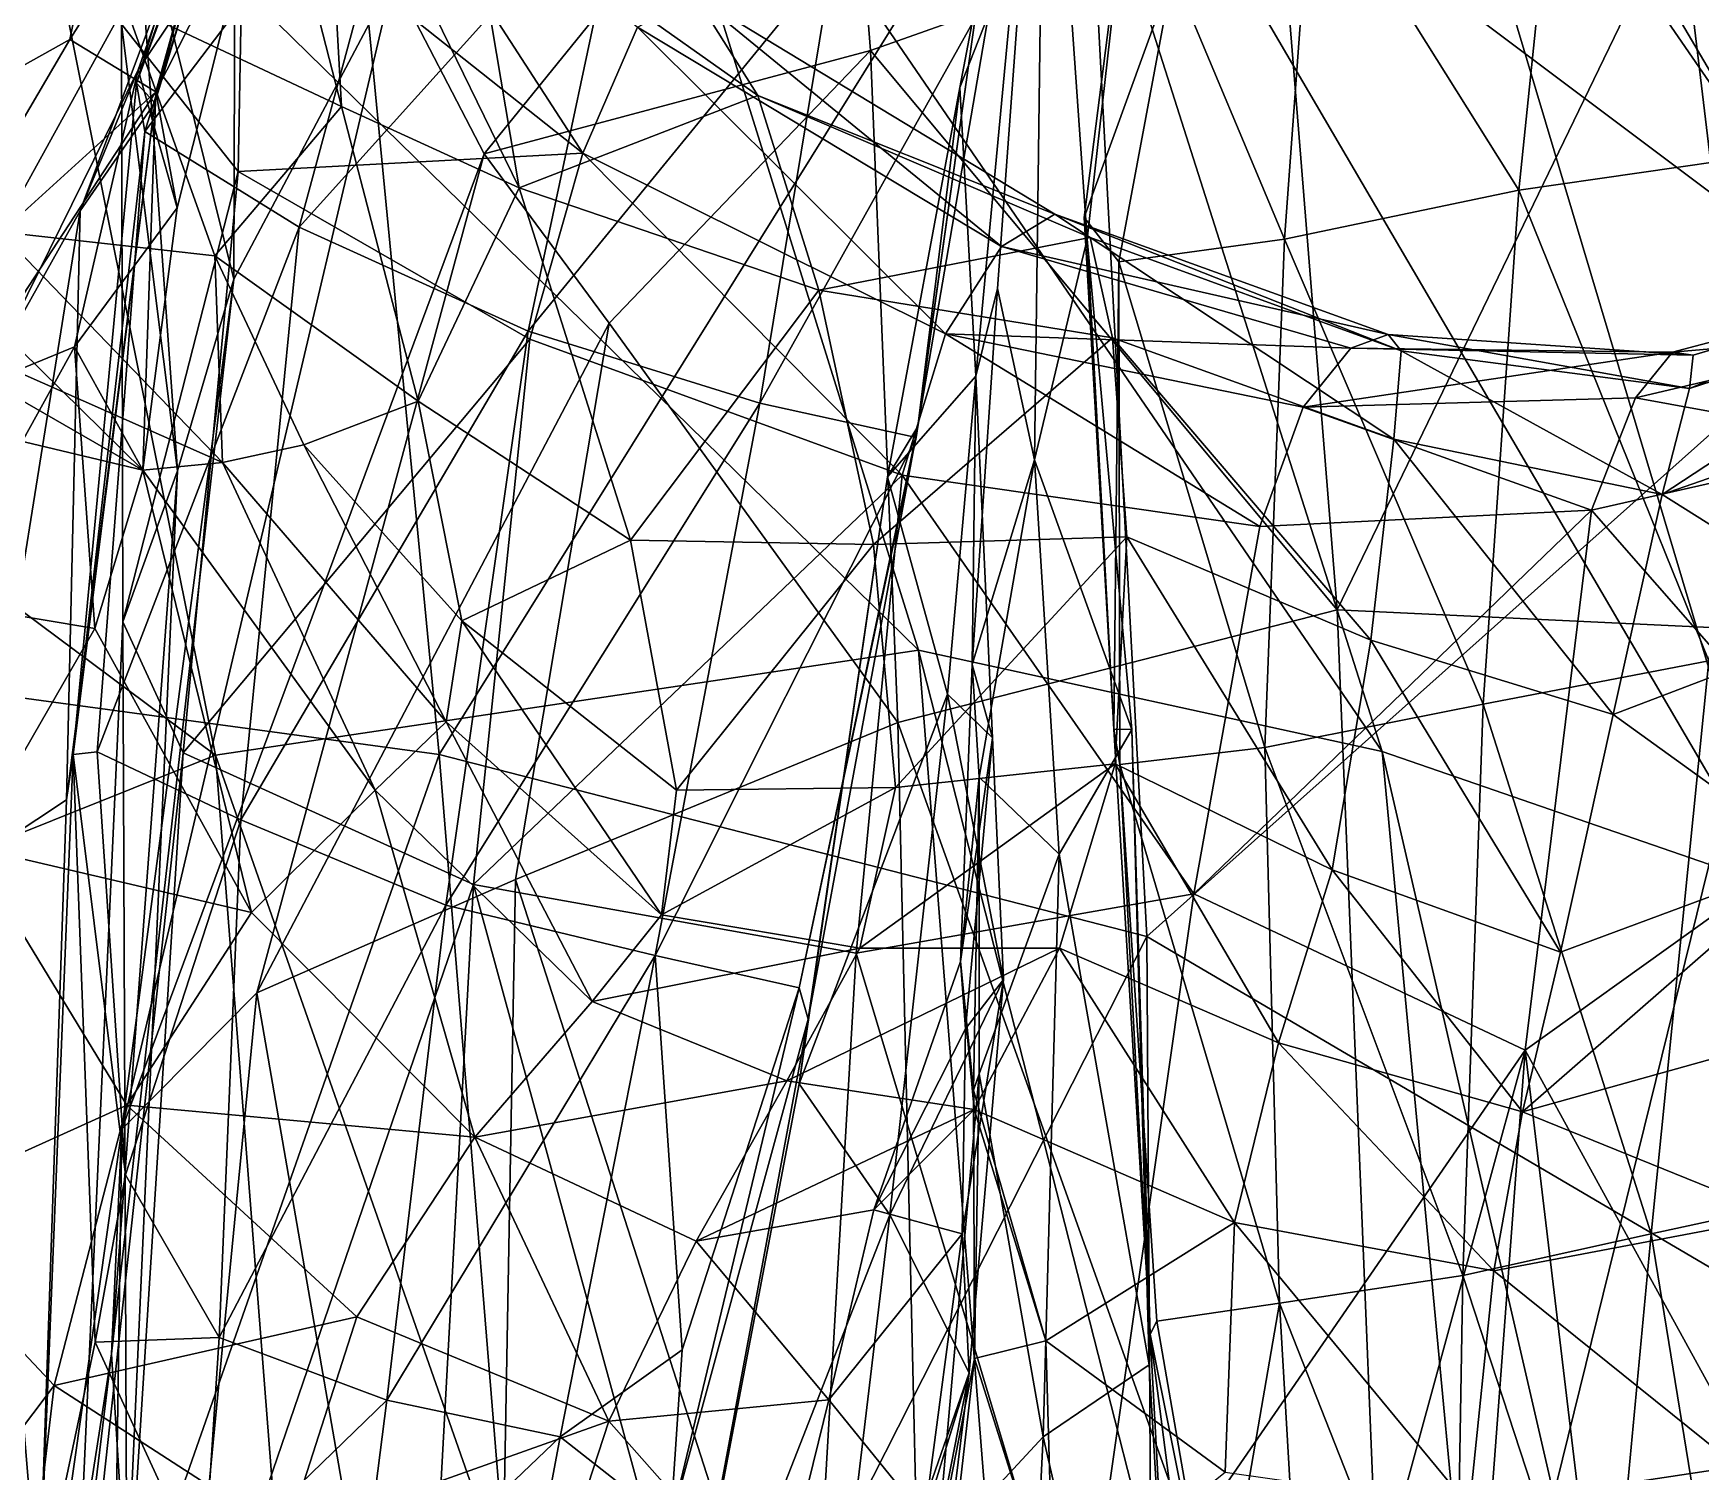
# Model space of a CAD drawing. Extents: x -76 to 76, y -20 to 79.
# Drawn here: x 2.906 to 4.61, y 9.809 to 11.279 of the extents above; entities that cross this region are included whole.
import ezdxf

# ---------------------------------------------------------------- set-up
doc = ezdxf.new("R2010")
doc.units = 0

msp = doc.modelspace()

# ---------------------------------------------------------------- linework, layer by layer
for points in [[(4.696, 11.8915, 15.8033), (5.4039, 10.9604, 14.8328), (4.4946, 12.5074, 14.8461)], [(5.4039, 10.9604, 14.8328), (5.2051, 11.5149, 13.8989), (4.4946, 12.5074, 14.8461)], [(3.1834, 11.9671, 17.6502), (2.4352, 12.2056, 17.9434), (2.5946, 10.6405, 18.3667)], [(3.3208, 10.542, 18.0162), (3.1834, 11.9671, 17.6502), (2.5946, 10.6405, 18.3667)], [(3.1834, 11.9671, 17.6502), (3.3208, 10.542, 18.0162), (3.9784, 11.5983, 17.2399)], [(4.7707, 11.004, 16.619), (4.696, 11.8915, 15.8033), (3.9784, 11.5983, 17.2399)], [(2.8904, 11.5496, 11.5597), (3.4732, 11.732, 11.905), (3.8108, 10.6488, 11.2159)], [(3.9039, 11.7425, 12.3241), (4.2849, 10.5451, 11.6275), (3.4732, 11.732, 11.905)], [(4.2849, 10.5451, 11.6275), (3.8108, 10.6488, 11.2159), (3.4732, 11.732, 11.905)], [(4.2849, 10.5451, 11.6275), (3.9039, 11.7425, 12.3241), (4.6854, 10.4067, 12.0177)], [(3.9039, 11.7425, 12.3241), (4.3019, 11.6909, 12.7872), (4.6854, 10.4067, 12.0177)], [(3.1625, 11.7263, 0.3694), (3.0114, 11.2284, 0.3808), (3.1812, 11.708, 0.4789)], [(3.1625, 11.7263, 0.3694), (3.1669, 11.6503, 0.2881), (3.0114, 11.2284, 0.3808)], [(2.8486, 11.2204, 1.1363), (2.8463, 11.3516, 0.9523), (3.0293, 11.6963, 0.7592)], [(2.9431, 11.273, 1.1642), (2.8486, 11.2204, 1.1363), (3.0293, 11.6963, 0.7592)], [(2.9431, 11.273, 1.1642), (3.0293, 11.6963, 0.7592), (3.1272, 11.5659, 0.8241)], [(3.0114, 11.2284, 0.3808), (3.0302, 11.2082, 0.4782), (3.1812, 11.708, 0.4789)], [(3.1111, 11.5192, 0.6286), (3.1812, 11.708, 0.4789), (3.0302, 11.2082, 0.4782)], [(3.8694, 10.9289, 0.6769), (3.8529, 11.2242, 0.4669), (3.9401, 11.6826, 0.3837)], [(3.8529, 11.2242, 0.4669), (3.8822, 11.2983, 0.3512), (3.9401, 11.6826, 0.3837)], [(3.8915, 11.0184, 0.6735), (3.8694, 10.9289, 0.6769), (3.9401, 11.6826, 0.3837)], [(3.9295, 10.8434, 0.6771), (3.8915, 11.0184, 0.6735), (3.9401, 11.6826, 0.3837)], [(3.9831, 11.0689, 0.4684), (3.9295, 10.8434, 0.6771), (3.9401, 11.6826, 0.3837)], [(3.9831, 11.0689, 0.4684), (3.9401, 11.6826, 0.3837), (4.0275, 11.4624, 0.3163)], [(5.1833, 10.4102, 12.2619), (4.6854, 10.4067, 12.0177), (4.3019, 11.6909, 12.7872)], [(4.7867, 11.6867, 13.2646), (5.1833, 10.4102, 12.2619), (4.3019, 11.6909, 12.7872)], [(3.1669, 11.6503, 0.2881), (3.0197, 11.1792, 0.3165), (3.0114, 11.2284, 0.3808)], [(3.1669, 11.6503, 0.2881), (3.3059, 11.5558, 0.2233), (3.0197, 11.1792, 0.3165)], [(3.3668, 11.1561, 7.4169), (3.7342, 11.6094, 7.5591), (3.2738, 11.3359, 7.0558)], [(3.7342, 11.6094, 7.5591), (3.3668, 11.1561, 7.4169), (3.7618, 11.2619, 7.77)], [(3.7342, 11.6094, 7.5591), (3.7618, 11.2619, 7.77), (4.1807, 11.4106, 7.8589)], [(3.3208, 10.542, 18.0162), (4.0443, 10.3559, 17.5687), (3.9784, 11.5983, 17.2399)], [(4.7707, 11.004, 16.619), (3.9784, 11.5983, 17.2399), (4.0443, 10.3559, 17.5687)], [(3.1127, 11.5901, 6.4003), (3.0103, 11.4341, 5.8306), (3.1107, 11.0279, 6.416)], [(3.1127, 11.5901, 6.4003), (3.1107, 11.0279, 6.416), (3.2738, 11.3359, 7.0558)], [(3.0312, 11.2195, 1.2796), (2.9431, 11.273, 1.1642), (3.1272, 11.5659, 0.8241)], [(3.0312, 11.2195, 1.2796), (3.1272, 11.5659, 0.8241), (3.1334, 11.4214, 0.874)], [(3.4677, 11.157, 4.4116), (3.1207, 11.4323, 4.7577), (3.2057, 11.5617, 4.4122)], [(3.5236, 11.2859, 4.1779), (3.4677, 11.157, 4.4116), (3.2057, 11.5617, 4.4122)], [(2.8904, 11.5496, 11.5597), (3.092, 10.5414, 10.9072), (2.2878, 11.1406, 11.331)], [(3.092, 10.5414, 10.9072), (2.8904, 11.5496, 11.5597), (3.8108, 10.6488, 11.2159)], [(3.2208, 11.2047, 3.2773), (3.135, 11.5392, 3.4036), (2.9999, 11.3085, 3.0543)], [(3.3059, 11.5558, 0.2233), (3.1775, 11.0812, 0.2564), (3.0197, 11.1792, 0.3165)], [(3.135, 11.5392, 3.4036), (3.2208, 11.2047, 3.2773), (3.203, 11.5307, 3.5955)], [(3.3059, 11.5558, 0.2233), (3.5135, 11.4543, 0.1955), (3.1775, 11.0812, 0.2564)], [(3.203, 11.5307, 3.5955), (3.4025, 11.1216, 3.4788), (3.3515, 11.4247, 3.7602)], [(3.2208, 11.2047, 3.2773), (3.4025, 11.1216, 3.4788), (3.203, 11.5307, 3.5955)], [(4.7203, 11.5292, 0.2772), (4.6705, 11.1546, 0.2794), (4.4643, 11.5055, 0.243)], [(3.1111, 11.5192, 0.6286), (2.9538, 11.0979, 0.6376), (3.0131, 11.2421, 0.9247)], [(2.9538, 11.0979, 0.6376), (3.1111, 11.5192, 0.6286), (3.0302, 11.2082, 0.4782)], [(3.1111, 11.5192, 0.6286), (3.0131, 11.2421, 0.9247), (3.1334, 11.4214, 0.874)], [(4.2132, 11.4561, 0.2461), (4.4643, 11.5055, 0.243), (4.4243, 11.1192, 0.2385)], [(4.6705, 11.1546, 0.2794), (4.4243, 11.1192, 0.2385), (4.4643, 11.5055, 0.243)], [(3.5135, 11.4543, 0.1955), (3.4116, 10.975, 0.2268), (3.1775, 11.0812, 0.2564)], [(3.5135, 11.4543, 0.1955), (3.7234, 11.357, 0.2248), (3.4116, 10.975, 0.2268)], [(3.9801, 11.091, 0.3549), (3.9831, 11.0689, 0.4684), (4.0275, 11.4624, 0.3163)], [(3.9801, 11.091, 0.3549), (4.0275, 11.4624, 0.3163), (4.0707, 11.3412, 0.2803)], [(4.2132, 11.4561, 0.2461), (4.1848, 11.069, 0.2505), (4.0707, 11.3412, 0.2803)], [(4.1848, 11.069, 0.2505), (4.2132, 11.4561, 0.2461), (4.4243, 11.1192, 0.2385)], [(3.0103, 11.4341, 5.8306), (2.996, 11.2888, 5.2874), (3.0534, 10.8319, 5.8106)], [(3.1153, 11.1382, 4.8286), (2.996, 11.2888, 5.2874), (3.1207, 11.4323, 4.7577)], [(3.0103, 11.4341, 5.8306), (3.0534, 10.8319, 5.8106), (3.1107, 11.0279, 6.416)], [(3.0529, 11.1011, 1.4078), (3.1334, 11.4214, 0.874), (3.0131, 11.2421, 0.9247)], [(3.0529, 11.1011, 1.4078), (3.0312, 11.2195, 1.2796), (3.1334, 11.4214, 0.874)], [(3.1153, 11.1382, 4.8286), (3.1207, 11.4323, 4.7577), (3.4677, 11.157, 4.4116)], [(3.6465, 11.2157, 3.6315), (3.3515, 11.4247, 3.7602), (3.4025, 11.1216, 3.4788)], [(3.6465, 11.2157, 3.6315), (3.5828, 11.3173, 3.891), (3.3515, 11.4247, 3.7602)], [(4.2388, 10.6898, 8.1016), (4.1807, 11.4106, 7.8589), (3.7618, 11.2619, 7.77)], [(4.5888, 11.4135, 7.7073), (4.1807, 11.4106, 7.8589), (4.2388, 10.6898, 8.1016)], [(4.6781, 10.6691, 7.9257), (4.5888, 11.4135, 7.7073), (4.2388, 10.6898, 8.1016)], [(4.5888, 11.4135, 7.7073), (4.6781, 10.6691, 7.9257), (4.8757, 11.1791, 7.5251)], [(4.5888, 11.4135, 7.7073), (4.8757, 11.1791, 7.5251), (4.9734, 11.3896, 7.2877)], [(3.7234, 11.357, 0.2248), (3.6487, 10.9011, 0.2543), (3.4116, 10.975, 0.2268)], [(3.7234, 11.357, 0.2248), (3.8686, 11.2948, 0.2853), (3.6487, 10.9011, 0.2543)], [(2.9964, 10.159, 7.0579), (3.2738, 11.3359, 7.0558), (3.1107, 11.0279, 6.416)], [(3.3668, 11.1561, 7.4169), (3.2738, 11.3359, 7.0558), (2.9964, 10.159, 7.0579)], [(4.0156, 11.0457, 0.2959), (3.9801, 11.091, 0.3549), (4.0707, 11.3412, 0.2803)], [(4.1848, 11.069, 0.2505), (4.0156, 11.0457, 0.2959), (4.0707, 11.3412, 0.2803)], [(2.6808, 11.313, 2.8019), (2.8716, 11.0764, 2.6536), (2.9999, 11.3085, 3.0543)], [(2.8716, 11.0764, 2.6536), (3.0915, 11.0519, 2.9174), (2.9999, 11.3085, 3.0543)], [(3.2208, 11.2047, 3.2773), (2.9999, 11.3085, 3.0543), (3.0915, 11.0519, 2.9174)], [(3.5236, 11.2859, 4.1779), (3.5828, 11.3173, 3.891), (3.8957, 11.0615, 4.0443)], [(3.5828, 11.3173, 3.891), (3.9501, 11.0946, 3.7759), (3.8957, 11.0615, 4.0443)], [(3.5828, 11.3173, 3.891), (3.6465, 11.2157, 3.6315), (3.9501, 11.0946, 3.7759)], [(2.996, 11.2888, 5.2874), (2.9973, 10.6776, 5.295), (3.0534, 10.8319, 5.8106)], [(2.996, 11.2888, 5.2874), (3.1153, 11.1382, 4.8286), (2.9973, 10.6776, 5.295)], [(3.4677, 11.157, 4.4116), (3.5236, 11.2859, 4.1779), (3.8385, 10.9723, 4.2674)], [(3.5236, 11.2859, 4.1779), (3.8957, 11.0615, 4.0443), (3.8385, 10.9723, 4.2674)], [(3.8686, 11.2948, 0.2853), (3.8084, 10.8663, 0.3142), (3.6487, 10.9011, 0.2543)], [(3.8102, 10.8774, 0.3818), (3.8084, 10.8663, 0.3142), (3.8686, 11.2948, 0.2853)], [(3.8822, 11.2983, 0.3512), (3.8529, 11.2242, 0.4669), (3.8102, 10.8774, 0.3818)], [(3.8822, 11.2983, 0.3512), (3.8102, 10.8774, 0.3818), (3.8686, 11.2948, 0.2853)], [(2.8486, 11.2204, 1.1363), (2.9431, 11.273, 1.1642), (2.776, 10.9879, 1.5181)], [(2.9431, 11.273, 1.1642), (3.0312, 11.2195, 1.2796), (2.776, 10.9879, 1.5181)], [(3.3668, 11.1561, 7.4169), (3.4946, 10.9829, 7.6565), (3.7618, 11.2619, 7.77)], [(3.7896, 10.5748, 8.0403), (3.7618, 11.2619, 7.77), (3.4946, 10.9829, 7.6565)], [(3.7896, 10.5748, 8.0403), (4.2388, 10.6898, 8.1016), (3.7618, 11.2619, 7.77)], [(2.948, 10.9587, 1.4737), (3.0131, 11.2421, 0.9247), (2.8542, 10.9204, 0.9449)], [(2.9538, 11.0979, 0.6376), (2.8542, 10.9204, 0.9449), (3.0131, 11.2421, 0.9247)], [(2.948, 10.9587, 1.4737), (3.0529, 11.1011, 1.4078), (3.0131, 11.2421, 0.9247)], [(3.0312, 11.2195, 1.2796), (2.8718, 10.9761, 1.7518), (2.776, 10.9879, 1.5181)], [(2.8718, 10.9761, 1.7518), (3.0312, 11.2195, 1.2796), (3.0178, 10.8328, 2.1261)], [(2.9465, 10.5419, 0.3703), (3.0114, 11.2284, 0.3808), (3.0197, 11.1792, 0.3165)], [(3.0114, 11.2284, 0.3808), (2.9465, 10.5419, 0.3703), (3.0302, 11.2082, 0.4782)], [(3.0312, 11.2195, 1.2796), (3.0529, 11.1011, 1.4078), (3.0178, 10.8328, 2.1261)], [(3.709, 11.0169, 3.3785), (3.6465, 11.2157, 3.6315), (3.4025, 11.1216, 3.4788)], [(3.6465, 11.2157, 3.6315), (3.709, 11.0169, 3.3785), (3.9862, 11.0707, 3.546)], [(3.6465, 11.2157, 3.6315), (3.9862, 11.0707, 3.546), (3.9501, 11.0946, 3.7759)], [(3.8529, 11.2242, 0.4669), (3.8694, 10.9289, 0.6769), (3.7791, 10.826, 0.4896)], [(3.8529, 11.2242, 0.4669), (3.7791, 10.826, 0.4896), (3.8102, 10.8774, 0.3818)], [(2.9465, 10.5419, 0.3703), (2.9398, 10.4955, 0.4559), (3.0302, 11.2082, 0.4782)], [(2.9538, 11.0979, 0.6376), (3.0302, 11.2082, 0.4782), (2.9398, 10.4955, 0.4559)], [(3.2992, 10.9032, 3.1405), (3.2208, 11.2047, 3.2773), (3.0915, 11.0519, 2.9174)], [(3.2208, 11.2047, 3.2773), (3.2992, 10.9032, 3.1405), (3.4025, 11.1216, 3.4788)], [(2.9713, 10.5447, 0.3176), (2.9465, 10.5419, 0.3703), (3.0197, 11.1792, 0.3165)], [(2.9713, 10.5447, 0.3176), (3.0197, 11.1792, 0.3165), (3.1775, 11.0812, 0.2564)], [(3.1342, 10.2982, 7.4927), (3.3668, 11.1561, 7.4169), (2.9964, 10.159, 7.0579)], [(3.4136, 10.9666, 4.5118), (3.1153, 11.1382, 4.8286), (3.4677, 11.157, 4.4116)], [(3.3668, 11.1561, 7.4169), (3.1342, 10.2982, 7.4927), (3.4946, 10.9829, 7.6565)], [(3.4136, 10.9666, 4.5118), (3.4677, 11.157, 4.4116), (3.794, 10.8276, 4.3615)], [(3.4677, 11.157, 4.4116), (3.8385, 10.9723, 4.2674), (3.794, 10.8276, 4.3615)], [(4.6705, 11.1546, 0.2794), (4.6186, 10.6377, 0.3019), (4.4243, 11.1192, 0.2385)], [(3.092, 10.5414, 10.9072), (2.341, 10.2405, 10.7713), (2.2878, 11.1406, 11.331)], [(3.1153, 11.1382, 4.8286), (3.0592, 10.5436, 4.8777), (2.9973, 10.6776, 5.295)], [(3.1153, 11.1382, 4.8286), (3.4136, 10.9666, 4.5118), (3.0592, 10.5436, 4.8777)], [(3.2992, 10.9032, 3.1405), (3.5163, 10.7611, 3.2346), (3.4025, 11.1216, 3.4788)], [(3.709, 11.0169, 3.3785), (3.4025, 11.1216, 3.4788), (3.5163, 10.7611, 3.2346)], [(4.1848, 11.069, 0.2505), (4.4243, 11.1192, 0.2385), (4.388, 10.5936, 0.2609)], [(4.6186, 10.6377, 0.3019), (4.388, 10.5936, 0.2609), (4.4243, 11.1192, 0.2385)], [(2.8473, 10.4347, 0.6025), (2.9538, 11.0979, 0.6376), (2.9398, 10.4955, 0.4559)], [(2.9538, 11.0979, 0.6376), (2.8473, 10.4347, 0.6025), (2.8542, 10.9204, 0.9449)], [(3.0529, 11.1011, 1.4078), (2.948, 10.9587, 1.4737), (3.0178, 10.8328, 2.1261)], [(3.1179, 10.4753, 0.2695), (2.9713, 10.5447, 0.3176), (3.1775, 11.0812, 0.2564)], [(3.1179, 10.4753, 0.2695), (3.1775, 11.0812, 0.2564), (3.4116, 10.975, 0.2268)], [(3.8957, 11.0615, 4.0443), (3.9501, 11.0946, 3.7759), (4.2908, 10.9714, 3.8402)], [(4.304, 10.9546, 3.6234), (4.2908, 10.9714, 3.8402), (3.9501, 11.0946, 3.7759)], [(3.9862, 11.0707, 3.546), (4.304, 10.9546, 3.6234), (3.9501, 11.0946, 3.7759)], [(3.9801, 11.091, 0.3549), (4.0105, 10.568, 0.3876), (3.9831, 11.0689, 0.4684)], [(3.9801, 11.091, 0.3549), (4.0156, 11.0457, 0.2959), (4.0105, 10.568, 0.3876)], [(2.8716, 11.0764, 2.6536), (2.6895, 11.0218, 2.3636), (3.0993, 10.8405, 2.5807)], [(2.8716, 11.0764, 2.6536), (3.0993, 10.8405, 2.5807), (3.0915, 11.0519, 2.9174)], [(3.709, 11.0169, 3.3785), (4.009, 10.968, 3.302), (3.9862, 11.0707, 3.546)], [(3.9295, 10.8434, 0.6771), (3.9831, 11.0689, 0.4684), (4.029, 10.5676, 0.491)], [(4.0105, 10.568, 0.3876), (4.029, 10.5676, 0.491), (3.9831, 11.0689, 0.4684)], [(4.304, 10.9546, 3.6234), (3.9862, 11.0707, 3.546), (4.2967, 10.8646, 3.3952)], [(3.9862, 11.0707, 3.546), (4.009, 10.968, 3.302), (4.2967, 10.8646, 3.3952)], [(4.1848, 11.069, 0.2505), (4.1649, 10.5492, 0.2767), (4.0156, 11.0457, 0.2959)], [(4.1649, 10.5492, 0.2767), (4.1848, 11.069, 0.2505), (4.388, 10.5936, 0.2609)], [(3.2992, 10.9032, 3.1405), (3.0915, 11.0519, 2.9174), (3.1823, 10.8588, 2.8149)], [(3.0993, 10.8405, 2.5807), (3.1823, 10.8588, 2.8149), (3.0915, 11.0519, 2.9174)], [(3.8957, 11.0615, 4.0443), (4.2526, 10.9575, 4.1051), (3.8385, 10.9723, 4.2674)], [(4.2526, 10.9575, 4.1051), (3.8957, 11.0615, 4.0443), (4.2908, 10.9714, 3.8402)], [(4.0156, 11.0457, 0.2959), (4.0166, 10.5317, 0.3265), (4.0105, 10.568, 0.3876)], [(4.1649, 10.5492, 0.2767), (4.0166, 10.5317, 0.3265), (4.0156, 11.0457, 0.2959)], [(2.9858, 9.929, 6.4887), (2.9964, 10.159, 7.0579), (3.1107, 11.0279, 6.416)], [(2.9858, 9.929, 6.4887), (3.1107, 11.0279, 6.416), (3.0534, 10.8319, 5.8106)], [(4.8688, 11.0295, 4.1833), (4.8364, 10.9754, 4.431), (4.5814, 10.9535, 4.2037)], [(4.8688, 11.0295, 4.1833), (4.5814, 10.9535, 4.2037), (4.6028, 10.9505, 3.9284)], [(4.8695, 11.004, 3.6367), (4.884, 11.0348, 3.8846), (4.5989, 10.9161, 3.7061)], [(4.884, 11.0348, 3.8846), (4.6028, 10.9505, 3.9284), (4.5989, 10.9161, 3.7061)], [(4.884, 11.0348, 3.8846), (4.8688, 11.0295, 4.1833), (4.6028, 10.9505, 3.9284)], [(2.6895, 11.0218, 2.3636), (2.595, 10.9335, 2.0618), (3.0178, 10.8328, 2.1261)], [(2.6895, 11.0218, 2.3636), (3.0178, 10.8328, 2.1261), (3.0993, 10.8405, 2.5807)], [(3.7647, 10.7568, 3.111), (3.709, 11.0169, 3.3785), (3.5163, 10.7611, 3.2346)], [(3.709, 11.0169, 3.3785), (3.7647, 10.7568, 3.111), (4.009, 10.968, 3.302)], [(3.8694, 10.9289, 0.6769), (3.8915, 11.0184, 0.6735), (3.8657, 10.634, 1.0457)], [(3.8915, 11.0184, 0.6735), (3.9295, 10.8434, 0.6771), (3.8657, 10.634, 1.0457)], [(4.7499, 9.9412, 17.0004), (4.7707, 11.004, 16.619), (4.0443, 10.3559, 17.5687)], [(4.8695, 11.004, 3.6367), (4.5989, 10.9161, 3.7061), (4.5711, 10.8077, 3.4829)], [(4.8312, 10.8984, 3.3901), (4.8695, 11.004, 3.6367), (4.5711, 10.8077, 3.4829)], [(3.1342, 10.2982, 7.4927), (3.3987, 10.4142, 7.8134), (3.4946, 10.9829, 7.6565)], [(3.3987, 10.4142, 7.8134), (3.7896, 10.5748, 8.0403), (3.4946, 10.9829, 7.6565)], [(2.595, 10.9335, 2.0618), (2.8718, 10.9761, 1.7518), (3.0178, 10.8328, 2.1261)], [(3.4136, 10.9666, 4.5118), (3.3558, 10.4089, 4.5674), (3.0592, 10.5436, 4.8777)], [(3.3275, 10.3878, 0.2465), (3.1179, 10.4753, 0.2695), (3.4116, 10.975, 0.2268)], [(3.3275, 10.3878, 0.2465), (3.4116, 10.975, 0.2268), (3.6487, 10.9011, 0.2543)], [(3.4136, 10.9666, 4.5118), (3.794, 10.8276, 4.3615), (3.3558, 10.4089, 4.5674)], [(3.7647, 10.7568, 3.111), (4.0238, 10.7645, 2.9911), (4.009, 10.968, 3.302)], [(4.1596, 10.7752, 4.4025), (3.794, 10.8276, 4.3615), (3.8385, 10.9723, 4.2674)], [(4.2526, 10.9575, 4.1051), (4.2041, 10.8973, 4.3239), (3.8385, 10.9723, 4.2674)], [(4.2041, 10.8973, 4.3239), (4.1596, 10.7752, 4.4025), (3.8385, 10.9723, 4.2674)], [(4.2732, 10.6589, 3.0961), (4.2967, 10.8646, 3.3952), (4.009, 10.968, 3.302)], [(4.0238, 10.7645, 2.9911), (4.2732, 10.6589, 3.0961), (4.009, 10.968, 3.302)], [(4.2526, 10.9575, 4.1051), (4.2908, 10.9714, 3.8402), (4.6028, 10.9505, 3.9284)], [(4.304, 10.9546, 3.6234), (4.5989, 10.9161, 3.7061), (4.2908, 10.9714, 3.8402)], [(4.5989, 10.9161, 3.7061), (4.6028, 10.9505, 3.9284), (4.2908, 10.9714, 3.8402)], [(4.8364, 10.9754, 4.431), (4.7993, 10.86, 4.5253), (4.5437, 10.9067, 4.429)], [(4.8364, 10.9754, 4.431), (4.5437, 10.9067, 4.429), (4.5814, 10.9535, 4.2037)], [(2.948, 10.9587, 1.4737), (2.8038, 10.6986, 1.4854), (2.9689, 10.6709, 2.027)], [(2.8038, 10.6986, 1.4854), (2.948, 10.9587, 1.4737), (2.8542, 10.9204, 0.9449)], [(2.948, 10.9587, 1.4737), (2.9689, 10.6709, 2.027), (3.0178, 10.8328, 2.1261)], [(4.2526, 10.9575, 4.1051), (4.5814, 10.9535, 4.2037), (4.2041, 10.8973, 4.3239)], [(4.5814, 10.9535, 4.2037), (4.5437, 10.9067, 4.429), (4.2041, 10.8973, 4.3239)], [(4.5814, 10.9535, 4.2037), (4.2526, 10.9575, 4.1051), (4.6028, 10.9505, 3.9284)], [(4.304, 10.9546, 3.6234), (4.2967, 10.8646, 3.3952), (4.5711, 10.8077, 3.4829)], [(4.5989, 10.9161, 3.7061), (4.304, 10.9546, 3.6234), (4.5711, 10.8077, 3.4829)], [(3.8694, 10.9289, 0.6769), (3.8404, 10.6037, 0.67), (3.7791, 10.826, 0.4896)], [(3.8694, 10.9289, 0.6769), (3.8865, 10.5592, 1.0334), (3.8404, 10.6037, 0.67)], [(3.8865, 10.5592, 1.0334), (3.8694, 10.9289, 0.6769), (3.8657, 10.634, 1.0457)], [(3.3439, 10.6788, 2.9595), (3.2992, 10.9032, 3.1405), (3.1823, 10.8588, 2.8149)], [(3.2992, 10.9032, 3.1405), (3.3439, 10.6788, 2.9595), (3.5163, 10.7611, 3.2346)], [(3.5416, 10.3364, 0.269), (3.3275, 10.3878, 0.2465), (3.6487, 10.9011, 0.2543)], [(3.5416, 10.3364, 0.269), (3.6487, 10.9011, 0.2543), (3.8084, 10.8663, 0.3142)], [(4.1596, 10.7752, 4.4025), (4.2041, 10.8973, 4.3239), (4.4987, 10.7919, 4.5015)], [(4.2041, 10.8973, 4.3239), (4.5437, 10.9067, 4.429), (4.4987, 10.7919, 4.5015)], [(4.7993, 10.86, 4.5253), (4.4987, 10.7919, 4.5015), (4.5437, 10.9067, 4.429)], [(4.7746, 10.6796, 3.0951), (4.8312, 10.8984, 3.3901), (4.5711, 10.8077, 3.4829)], [(3.6979, 10.2712, 0.3793), (3.6888, 10.3034, 0.3192), (3.8102, 10.8774, 0.3818)], [(3.6888, 10.3034, 0.3192), (3.8084, 10.8663, 0.3142), (3.8102, 10.8774, 0.3818)], [(3.6979, 10.2712, 0.3793), (3.8102, 10.8774, 0.3818), (3.7791, 10.826, 0.4896)], [(3.0993, 10.8405, 2.5807), (3.328, 10.5755, 2.7014), (3.1823, 10.8588, 2.8149)], [(3.328, 10.5755, 2.7014), (3.3439, 10.6788, 2.9595), (3.1823, 10.8588, 2.8149)], [(3.6888, 10.3034, 0.3192), (3.5416, 10.3364, 0.269), (3.8084, 10.8663, 0.3142)], [(4.2732, 10.6589, 3.0961), (4.5208, 10.5829, 3.2046), (4.2967, 10.8646, 3.3952)], [(4.5208, 10.5829, 3.2046), (4.5711, 10.8077, 3.4829), (4.2967, 10.8646, 3.3952)], [(4.7993, 10.86, 4.5253), (4.7695, 10.4822, 4.5312), (4.4987, 10.7919, 4.5015)], [(3.0993, 10.8405, 2.5807), (3.0178, 10.8328, 2.1261), (3.2553, 10.5054, 2.4615)], [(3.328, 10.5755, 2.7014), (3.0993, 10.8405, 2.5807), (3.2553, 10.5054, 2.4615)], [(3.9295, 10.8434, 0.6771), (3.8729, 10.5187, 1.0338), (3.8657, 10.634, 1.0457)], [(3.9295, 10.8434, 0.6771), (3.9547, 10.4401, 0.6678), (3.8729, 10.5187, 1.0338)], [(3.9547, 10.4401, 0.6678), (3.9295, 10.8434, 0.6771), (4.029, 10.5676, 0.491)], [(2.9689, 10.6709, 2.027), (3.1288, 10.3806, 2.3358), (3.0178, 10.8328, 2.1261)], [(3.0014, 9.6781, 5.9007), (2.9858, 9.929, 6.4887), (3.0534, 10.8319, 5.8106)], [(3.0014, 9.6781, 5.9007), (3.0534, 10.8319, 5.8106), (2.9973, 10.6776, 5.295)], [(3.1288, 10.3806, 2.3358), (3.2553, 10.5054, 2.4615), (3.0178, 10.8328, 2.1261)], [(3.794, 10.8276, 4.3615), (3.7469, 10.339, 4.3998), (3.3558, 10.4089, 4.5674)], [(3.6888, 10.2053, 0.476), (3.7791, 10.826, 0.4896), (3.8404, 10.6037, 0.67)], [(3.6888, 10.2053, 0.476), (3.6979, 10.2712, 0.3793), (3.7791, 10.826, 0.4896)], [(4.0923, 10.3994, 4.4106), (3.7469, 10.339, 4.3998), (3.794, 10.8276, 4.3615)], [(4.1596, 10.7752, 4.4025), (4.0923, 10.3994, 4.4106), (3.794, 10.8276, 4.3615)], [(4.5208, 10.5829, 3.2046), (4.7746, 10.6796, 3.0951), (4.5711, 10.8077, 3.4829)], [(4.1596, 10.7752, 4.4025), (4.4987, 10.7919, 4.5015), (4.0923, 10.3994, 4.4106)], [(4.4987, 10.7919, 4.5015), (4.4309, 10.2396, 4.4965), (4.0923, 10.3994, 4.4106)], [(4.7695, 10.4822, 4.5312), (4.4309, 10.2396, 4.4965), (4.4987, 10.7919, 4.5015)], [(3.3439, 10.6788, 2.9595), (3.5634, 10.5056, 3.0317), (3.5163, 10.7611, 3.2346)], [(3.7647, 10.7568, 3.111), (3.5163, 10.7611, 3.2346), (3.5634, 10.5056, 3.0317)], [(3.7873, 10.5081, 2.8573), (3.7647, 10.7568, 3.111), (3.5634, 10.5056, 3.0317)], [(3.7647, 10.7568, 3.111), (3.7873, 10.5081, 2.8573), (4.0238, 10.7645, 2.9911)], [(3.7873, 10.5081, 2.8573), (4.0119, 10.5324, 2.6953), (4.0238, 10.7645, 2.9911)], [(4.0238, 10.7645, 2.9911), (4.0119, 10.5324, 2.6953), (4.2338, 10.4242, 2.8045)], [(4.2732, 10.6589, 3.0961), (4.0238, 10.7645, 2.9911), (4.2338, 10.4242, 2.8045)], [(2.8038, 10.6986, 1.4854), (2.8403, 10.4479, 2.0096), (2.9689, 10.6709, 2.027)], [(4.2388, 10.6898, 8.1016), (3.7896, 10.5748, 8.0403), (4.3018, 9.1424, 8.4618)], [(4.6781, 10.6691, 7.9257), (4.2388, 10.6898, 8.1016), (4.3018, 9.1424, 8.4618)], [(3.1288, 10.3806, 2.3358), (2.9689, 10.6709, 2.027), (2.8403, 10.4479, 2.0096)], [(2.9424, 9.4765, 5.4096), (3.0014, 9.6781, 5.9007), (2.9973, 10.6776, 5.295)], [(2.9424, 9.4765, 5.4096), (2.9973, 10.6776, 5.295), (3.0592, 10.5436, 4.8777)], [(3.328, 10.5755, 2.7014), (3.5482, 10.378, 2.7964), (3.3439, 10.6788, 2.9595)], [(3.5482, 10.378, 2.7964), (3.5634, 10.5056, 3.0317), (3.3439, 10.6788, 2.9595)], [(4.7746, 10.6796, 3.0951), (4.5208, 10.5829, 3.2046), (4.725, 10.4356, 2.8148)], [(4.2732, 10.6589, 3.0961), (4.2338, 10.4242, 2.8045), (4.4669, 10.3398, 2.9294)], [(4.5208, 10.5829, 3.2046), (4.2732, 10.6589, 3.0961), (4.4669, 10.3398, 2.9294)], [(4.7761, 9.0815, 8.2782), (4.6781, 10.6691, 7.9257), (4.3018, 9.1424, 8.4618)], [(3.3208, 10.542, 18.0162), (2.5946, 10.6405, 18.3667), (2.7654, 8.9562, 18.4727)], [(3.092, 10.5414, 10.9072), (3.8108, 10.6488, 11.2159), (4.0298, 7.8663, 9.645)], [(4.2849, 10.5451, 11.6275), (4.5456, 7.7664, 9.8759), (3.8108, 10.6488, 11.2159)], [(4.5456, 7.7664, 9.8759), (4.0298, 7.8663, 9.645), (3.8108, 10.6488, 11.2159)], [(4.6186, 10.6377, 0.3019), (4.5598, 10.0518, 0.3024), (4.388, 10.5936, 0.2609)], [(4.5598, 10.0518, 0.3024), (4.6186, 10.6377, 0.3019), (4.6967, 10.0816, 0.3582)], [(3.8865, 10.5592, 1.0334), (3.8657, 10.634, 1.0457), (3.8537, 10.3304, 1.601)], [(3.8537, 10.3304, 1.601), (3.8657, 10.634, 1.0457), (3.8729, 10.5187, 1.0338)], [(3.7816, 10.0713, 0.6356), (3.6888, 10.2053, 0.476), (3.8404, 10.6037, 0.67)], [(3.7816, 10.0713, 0.6356), (3.8404, 10.6037, 0.67), (3.8978, 10.3119, 0.9999)], [(3.8865, 10.5592, 1.0334), (3.8978, 10.3119, 0.9999), (3.8404, 10.6037, 0.67)], [(4.1649, 10.5492, 0.2767), (4.388, 10.5936, 0.2609), (4.3671, 10.0093, 0.2706)], [(4.5598, 10.0518, 0.3024), (4.3671, 10.0093, 0.2706), (4.388, 10.5936, 0.2609)], [(3.328, 10.5755, 2.7014), (3.2553, 10.5054, 2.4615), (3.4773, 10.2894, 2.5818)], [(3.5482, 10.378, 2.7964), (3.328, 10.5755, 2.7014), (3.4773, 10.2894, 2.5818)], [(3.7896, 10.5748, 8.0403), (3.3987, 10.4142, 7.8134), (3.8239, 9.0914, 8.4443)], [(3.7896, 10.5748, 8.0403), (3.8239, 9.0914, 8.4443), (4.3018, 9.1424, 8.4618)], [(3.9547, 10.4401, 0.6678), (4.029, 10.5676, 0.491), (4.0466, 9.9179, 0.4732)], [(4.0476, 9.9494, 0.3808), (4.0105, 10.568, 0.3876), (4.0166, 10.5317, 0.3265)], [(4.0105, 10.568, 0.3876), (4.0476, 9.9494, 0.3808), (4.029, 10.5676, 0.491)], [(4.0476, 9.9494, 0.3808), (4.0466, 9.9179, 0.4732), (4.029, 10.5676, 0.491)], [(4.5208, 10.5829, 3.2046), (4.4669, 10.3398, 2.9294), (4.725, 10.4356, 2.8148)], [(3.8588, 10.2616, 1.5889), (3.8865, 10.5592, 1.0334), (3.8537, 10.3304, 1.601)], [(3.8865, 10.5592, 1.0334), (3.8588, 10.2616, 1.5889), (3.8978, 10.3119, 0.9999)], [(3.092, 10.5414, 10.9072), (3.308, 7.7673, 9.5308), (2.341, 10.2405, 10.7713)], [(3.434, 9.1512, 17.9675), (3.3208, 10.542, 18.0162), (2.7654, 8.9562, 18.4727)], [(2.9465, 10.5419, 0.3703), (2.969, 9.941, 0.3484), (2.9116, 9.6694, 0.3962)], [(2.9398, 10.4955, 0.4559), (2.9465, 10.5419, 0.3703), (2.9116, 9.6694, 0.3962)], [(2.9809, 9.3136, 5.0027), (2.9424, 9.4765, 5.4096), (3.0592, 10.5436, 4.8777)], [(2.9465, 10.5419, 0.3703), (2.9713, 10.5447, 0.3176), (3, 10.1121, 0.3155)], [(2.969, 9.941, 0.3484), (2.9465, 10.5419, 0.3703), (3, 10.1121, 0.3155)], [(2.9713, 10.5447, 0.3176), (3.1179, 10.4753, 0.2695), (3, 10.1121, 0.3155)], [(2.9809, 9.3136, 5.0027), (3.0592, 10.5436, 4.8777), (3.3558, 10.4089, 4.5674)], [(3.308, 7.7673, 9.5308), (3.092, 10.5414, 10.9072), (4.0298, 7.8663, 9.645)], [(3.3208, 10.542, 18.0162), (3.434, 9.1512, 17.9675), (4.0443, 10.3559, 17.5687)], [(4.1649, 10.5492, 0.2767), (4.1797, 9.9811, 0.2833), (4.0166, 10.5317, 0.3265)], [(4.1797, 9.9811, 0.2833), (4.1649, 10.5492, 0.2767), (4.3671, 10.0093, 0.2706)], [(4.2849, 10.5451, 11.6275), (4.6854, 10.4067, 12.0177), (4.9584, 7.6259, 10.0732)], [(4.5456, 7.7664, 9.8759), (4.2849, 10.5451, 11.6275), (4.9584, 7.6259, 10.0732)], [(3.7509, 10.3441, 2.6455), (3.9548, 10.3439, 2.497), (4.0119, 10.5324, 2.6953)], [(3.7873, 10.5081, 2.8573), (3.7509, 10.3441, 2.6455), (4.0119, 10.5324, 2.6953)], [(3.8669, 10.1989, 1.5913), (3.8537, 10.3304, 1.601), (3.8729, 10.5187, 1.0338)], [(3.8669, 10.1989, 1.5913), (3.8729, 10.5187, 1.0338), (3.8727, 10.2156, 0.9967)], [(3.9547, 10.4401, 0.6678), (3.8727, 10.2156, 0.9967), (3.8729, 10.5187, 1.0338)], [(3.9548, 10.3439, 2.497), (4.1788, 10.2473, 2.599), (4.0119, 10.5324, 2.6953)], [(4.1788, 10.2473, 2.599), (4.2338, 10.4242, 2.8045), (4.0119, 10.5324, 2.6953)], [(4.1797, 9.9811, 0.2833), (4.0544, 9.9626, 0.3252), (4.0166, 10.5317, 0.3265)], [(4.0544, 9.9626, 0.3252), (4.0476, 9.9494, 0.3808), (4.0166, 10.5317, 0.3265)], [(3.1288, 10.3806, 2.3358), (3.3571, 10.1508, 2.441), (3.2553, 10.5054, 2.4615)], [(3.3571, 10.1508, 2.441), (3.4773, 10.2894, 2.5818), (3.2553, 10.5054, 2.4615)], [(3.7509, 10.3441, 2.6455), (3.7873, 10.5081, 2.8573), (3.5482, 10.378, 2.7964)], [(3.7873, 10.5081, 2.8573), (3.5634, 10.5056, 3.0317), (3.5482, 10.378, 2.7964)], [(2.8473, 10.4347, 0.6025), (2.9398, 10.4955, 0.4559), (2.9116, 9.6694, 0.3962)], [(4.7695, 10.4822, 4.5312), (4.7593, 9.6411, 4.5134), (4.4309, 10.2396, 4.4965)], [(3.1179, 10.4753, 0.2695), (3.0957, 9.9457, 0.2851), (3, 10.1121, 0.3155)], [(3.1179, 10.4753, 0.2695), (3.3275, 10.3878, 0.2465), (3.0957, 9.9457, 0.2851)], [(3.0016, 10.1835, 2.2677), (2.8403, 10.4479, 2.0096), (2.7603, 10.0743, 1.9735)], [(2.7676, 9.6973, 0.5473), (2.8473, 10.4347, 0.6025), (2.9116, 9.6694, 0.3962)], [(3.0016, 10.1835, 2.2677), (3.1288, 10.3806, 2.3358), (2.8403, 10.4479, 2.0096)], [(3.9547, 10.4401, 0.6678), (3.9383, 9.8442, 0.6254), (3.8727, 10.2156, 0.9967)], [(3.9383, 9.8442, 0.6254), (3.9547, 10.4401, 0.6678), (4.0466, 9.9179, 0.4732)], [(4.7077, 10.2546, 2.6117), (4.725, 10.4356, 2.8148), (4.4281, 10.1766, 2.7158)], [(4.725, 10.4356, 2.8148), (4.4669, 10.3398, 2.9294), (4.4281, 10.1766, 2.7158)], [(3.3987, 10.4142, 7.8134), (3.1342, 10.2982, 7.4927), (3.3717, 8.928, 8.2377)], [(3.3987, 10.4142, 7.8134), (3.3717, 8.928, 8.2377), (3.8239, 9.0914, 8.4443)], [(4.1788, 10.2473, 2.599), (4.4281, 10.1766, 2.7158), (4.2338, 10.4242, 2.8045)], [(4.4281, 10.1766, 2.7158), (4.4669, 10.3398, 2.9294), (4.2338, 10.4242, 2.8045)], [(3.2889, 9.1785, 4.6674), (2.9809, 9.3136, 5.0027), (3.3558, 10.4089, 4.5674)], [(3.2889, 9.1785, 4.6674), (3.3558, 10.4089, 4.5674), (3.6818, 9.2178, 4.4552)], [(3.3558, 10.4089, 4.5674), (3.7469, 10.339, 4.3998), (3.6818, 9.2178, 4.4552)], [(4.0923, 10.3994, 4.4106), (3.9749, 9.5776, 4.4178), (3.7469, 10.339, 4.3998)], [(3.9749, 9.5776, 4.4178), (4.0923, 10.3994, 4.4106), (4.4309, 10.2396, 4.4965)], [(3.1288, 10.3806, 2.3358), (3.0016, 10.1835, 2.2677), (3.3571, 10.1508, 2.441)], [(3.3275, 10.3878, 0.2465), (3.2673, 9.8817, 0.2706), (3.0957, 9.9457, 0.2851)], [(3.3275, 10.3878, 0.2465), (3.5416, 10.3364, 0.269), (3.2673, 9.8817, 0.2706)], [(3.7509, 10.3441, 2.6455), (3.5482, 10.378, 2.7964), (3.4773, 10.2894, 2.5818)], [(3.434, 9.1512, 17.9675), (4.0522, 9.0715, 17.5236), (4.0443, 10.3559, 17.5687)], [(4.7499, 9.9412, 17.0004), (4.0443, 10.3559, 17.5687), (4.0522, 9.0715, 17.5236)], [(3.5416, 10.3364, 0.269), (3.4445, 9.8442, 0.2881), (3.2673, 9.8817, 0.2706)], [(3.4445, 9.8442, 0.2881), (3.5416, 10.3364, 0.269), (3.5691, 9.9332, 0.3201)], [(3.6761, 10.2083, 2.4845), (3.7509, 10.3441, 2.6455), (3.4773, 10.2894, 2.5818)], [(3.5416, 10.3364, 0.269), (3.6888, 10.3034, 0.3192), (3.5691, 9.9332, 0.3201)], [(3.7509, 10.3441, 2.6455), (3.6761, 10.2083, 2.4845), (3.9548, 10.3439, 2.497)], [(3.6761, 10.2083, 2.4845), (3.8675, 10.1789, 2.2338), (3.9548, 10.3439, 2.497)], [(3.9749, 9.5776, 4.4178), (3.6818, 9.2178, 4.4552), (3.7469, 10.339, 4.3998)], [(3.8588, 10.2616, 1.5889), (3.8537, 10.3304, 1.601), (3.765, 10.0765, 2.115)], [(3.8537, 10.3304, 1.601), (3.8675, 10.1789, 2.2338), (3.765, 10.0765, 2.115)], [(3.8537, 10.3304, 1.601), (3.8669, 10.1989, 1.5913), (3.8675, 10.1789, 2.2338)], [(3.9548, 10.3439, 2.497), (3.8675, 10.1789, 2.2338), (4.1338, 10.0634, 2.4646)], [(4.1788, 10.2473, 2.599), (3.9548, 10.3439, 2.497), (4.1338, 10.0634, 2.4646)], [(3.8624, 9.9097, 0.9482), (3.7816, 10.0713, 0.6356), (3.8978, 10.3119, 0.9999)], [(3.8588, 10.2616, 1.5889), (3.8555, 10.052, 1.556), (3.8978, 10.3119, 0.9999)], [(3.8624, 9.9097, 0.9482), (3.8978, 10.3119, 0.9999), (3.8555, 10.052, 1.556)], [(3.1342, 10.2982, 7.4927), (2.9964, 10.159, 7.0579), (2.9744, 8.6519, 7.854)], [(3.1342, 10.2982, 7.4927), (2.9744, 8.6519, 7.854), (3.3717, 8.928, 8.2377)], [(3.6979, 10.2712, 0.3793), (3.5571, 9.7555, 0.3577), (3.6888, 10.3034, 0.3192)], [(3.5571, 9.7555, 0.3577), (3.5691, 9.9332, 0.3201), (3.6888, 10.3034, 0.3192)], [(3.6761, 10.2083, 2.4845), (3.4773, 10.2894, 2.5818), (3.3571, 10.1508, 2.441)], [(3.6979, 10.2712, 0.3793), (3.6888, 10.2053, 0.476), (3.5505, 9.4802, 0.4139)], [(3.5571, 9.7555, 0.3577), (3.6979, 10.2712, 0.3793), (3.5505, 9.4802, 0.4139)], [(3.8588, 10.2616, 1.5889), (3.765, 10.0765, 2.115), (3.8555, 10.052, 1.556)], [(4.1788, 10.2473, 2.599), (4.1338, 10.0634, 2.4646), (4.3989, 10.014, 2.5606)], [(4.4281, 10.1766, 2.7158), (4.1788, 10.2473, 2.599), (4.3989, 10.014, 2.5606)], [(4.7077, 10.2546, 2.6117), (4.4281, 10.1766, 2.7158), (4.6921, 10.0696, 2.4789)], [(3.308, 7.7673, 9.5308), (2.5959, 7.5329, 9.5553), (2.341, 10.2405, 10.7713)], [(4.1075, 9.0544, 4.4587), (3.9749, 9.5776, 4.4178), (4.4309, 10.2396, 4.4965)], [(4.3033, 8.5338, 4.4678), (4.1075, 9.0544, 4.4587), (4.4309, 10.2396, 4.4965)], [(4.5706, 9.072, 4.4883), (4.3033, 8.5338, 4.4678), (4.4309, 10.2396, 4.4965)], [(4.7593, 9.6411, 4.5134), (4.5706, 9.072, 4.4883), (4.4309, 10.2396, 4.4965)], [(3.9383, 9.8442, 0.6254), (3.8295, 9.7269, 0.9331), (3.8727, 10.2156, 0.9967)], [(3.8681, 9.9243, 1.5562), (3.8727, 10.2156, 0.9967), (3.8295, 9.7269, 0.9331)], [(3.8681, 9.9243, 1.5562), (3.8669, 10.1989, 1.5913), (3.8727, 10.2156, 0.9967)], [(3.5835, 10.0445, 2.3832), (3.6761, 10.2083, 2.4845), (3.3571, 10.1508, 2.441)], [(3.6888, 10.2053, 0.476), (3.7816, 10.0713, 0.6356), (3.5505, 9.4802, 0.4139)], [(3.6761, 10.2083, 2.4845), (3.5835, 10.0445, 2.3832), (3.8675, 10.1789, 2.2338)], [(3.8669, 10.1989, 1.5913), (3.8681, 9.9243, 1.5562), (3.9409, 9.9424, 2.1191)], [(3.8669, 10.1989, 1.5913), (3.9409, 9.9424, 2.1191), (3.8675, 10.1789, 2.2338)], [(2.9271, 9.8966, 2.2004), (3.0016, 10.1835, 2.2677), (2.7603, 10.0743, 1.9735)], [(3.0016, 10.1835, 2.2677), (2.9271, 9.8966, 2.2004), (3.2366, 9.9671, 2.3406)], [(3.0016, 10.1835, 2.2677), (3.2366, 9.9671, 2.3406), (3.3571, 10.1508, 2.441)], [(3.5835, 10.0445, 2.3832), (3.765, 10.0765, 2.115), (3.8675, 10.1789, 2.2338)], [(4.1338, 10.0634, 2.4646), (3.8675, 10.1789, 2.2338), (3.9409, 9.9424, 2.1191)], [(4.4281, 10.1766, 2.7158), (4.3989, 10.014, 2.5606), (4.6921, 10.0696, 2.4789)], [(2.9964, 10.159, 7.0579), (2.9858, 9.929, 6.4887), (2.7262, 8.262, 7.3866)], [(2.9964, 10.159, 7.0579), (2.7262, 8.262, 7.3866), (2.9744, 8.6519, 7.854)], [(3.3571, 10.1508, 2.441), (3.2366, 9.9671, 2.3406), (3.4943, 9.8602, 2.3091)], [(3.5835, 10.0445, 2.3832), (3.3571, 10.1508, 2.441), (3.4943, 9.8602, 2.3091)], [(2.969, 9.941, 0.3484), (3, 10.1121, 0.3155), (3.0957, 9.9457, 0.2851)], [(2.9271, 9.8966, 2.2004), (2.7603, 10.0743, 1.9735), (2.6829, 9.5725, 1.9441)], [(3.765, 10.0765, 2.115), (3.5835, 10.0445, 2.3832), (3.7191, 9.8821, 2.0789)], [(3.765, 10.0765, 2.115), (3.7191, 9.8821, 2.0789), (3.8555, 10.052, 1.556)], [(4.5598, 10.0518, 0.3024), (4.6967, 10.0816, 0.3582), (4.6179, 9.6934, 0.3468)], [(3.7816, 10.0713, 0.6356), (3.7097, 9.4686, 0.5871), (3.5505, 9.4802, 0.4139)], [(3.7816, 10.0713, 0.6356), (3.8624, 9.9097, 0.9482), (3.7097, 9.4686, 0.5871)], [(4.1241, 9.8081, 2.3866), (4.1338, 10.0634, 2.4646), (3.9409, 9.9424, 2.1191)], [(4.1241, 9.8081, 2.3866), (4.3739, 9.7728, 2.4609), (4.1338, 10.0634, 2.4646)], [(4.3739, 9.7728, 2.4609), (4.3989, 10.014, 2.5606), (4.1338, 10.0634, 2.4646)], [(4.6475, 9.8138, 2.4091), (4.6921, 10.0696, 2.4789), (4.3989, 10.014, 2.5606)], [(3.5835, 10.0445, 2.3832), (3.4943, 9.8602, 2.3091), (3.7191, 9.8821, 2.0789)], [(3.817, 9.7614, 1.5036), (3.8555, 10.052, 1.556), (3.7191, 9.8821, 2.0789)], [(3.817, 9.7614, 1.5036), (3.8624, 9.9097, 0.9482), (3.8555, 10.052, 1.556)], [(4.5598, 10.0518, 0.3024), (4.5137, 9.5609, 0.309), (4.3671, 10.0093, 0.2706)], [(4.5137, 9.5609, 0.309), (4.5598, 10.0518, 0.3024), (4.6179, 9.6934, 0.3468)], [(4.1797, 9.9811, 0.2833), (4.3671, 10.0093, 0.2706), (4.3589, 9.5261, 0.2879)], [(4.5137, 9.5609, 0.309), (4.3589, 9.5261, 0.2879), (4.3671, 10.0093, 0.2706)], [(4.3739, 9.7728, 2.4609), (4.6475, 9.8138, 2.4091), (4.3989, 10.014, 2.5606)], [(4.0544, 9.9626, 0.3252), (4.1797, 9.9811, 0.2833), (4.1158, 9.6094, 0.3231)], [(4.1797, 9.9811, 0.2833), (4.207, 9.5122, 0.2955), (4.1158, 9.6094, 0.3231)], [(4.207, 9.5122, 0.2955), (4.1797, 9.9811, 0.2833), (4.3589, 9.5261, 0.2879)], [(2.9271, 9.8966, 2.2004), (3.1647, 9.743, 2.2471), (3.2366, 9.9671, 2.3406)], [(3.4943, 9.8602, 2.3091), (3.2366, 9.9671, 2.3406), (3.1647, 9.743, 2.2471)], [(4.0476, 9.9494, 0.3808), (4.0544, 9.9626, 0.3252), (4.1158, 9.6094, 0.3231)], [(2.969, 9.941, 0.3484), (3.0797, 9.7002, 0.3255), (2.9116, 9.6694, 0.3962)], [(3.0797, 9.7002, 0.3255), (2.969, 9.941, 0.3484), (3.0957, 9.9457, 0.2851)], [(3.0797, 9.7002, 0.3255), (3.0957, 9.9457, 0.2851), (3.2673, 9.8817, 0.2706)], [(3.8681, 9.9243, 1.5562), (3.9486, 9.6683, 2.0869), (3.9409, 9.9424, 2.1191)], [(4.1241, 9.8081, 2.3866), (3.9409, 9.9424, 2.1191), (3.9486, 9.6683, 2.0869)], [(4.0466, 9.9179, 0.4732), (4.0476, 9.9494, 0.3808), (4.0893, 9.1842, 0.4093)], [(4.0476, 9.9494, 0.3808), (4.1121, 9.4515, 0.357), (4.0893, 9.1842, 0.4093)], [(4.1121, 9.4515, 0.357), (4.0476, 9.9494, 0.3808), (4.1158, 9.6094, 0.3231)], [(4.6532, 8.8181, 17.0413), (4.7499, 9.9412, 17.0004), (4.0522, 9.0715, 17.5236)], [(2.9858, 9.929, 6.4887), (3.0014, 9.6781, 5.9007), (2.7216, 7.7575, 6.9285)], [(2.9858, 9.929, 6.4887), (2.7216, 7.7575, 6.9285), (2.7262, 8.262, 7.3866)], [(3.4445, 9.8442, 0.2881), (3.5691, 9.9332, 0.3201), (3.5571, 9.7555, 0.3577)], [(3.8269, 9.5642, 1.4918), (3.8681, 9.9243, 1.5562), (3.8295, 9.7269, 0.9331)], [(3.8681, 9.9243, 1.5562), (3.8269, 9.5642, 1.4918), (3.9486, 9.6683, 2.0869)], [(3.8624, 9.9097, 0.9482), (3.8028, 9.4254, 0.877), (3.7097, 9.4686, 0.5871)], [(3.817, 9.7614, 1.5036), (3.7611, 9.3903, 1.3969), (3.8624, 9.9097, 0.9482)], [(3.7611, 9.3903, 1.3969), (3.8028, 9.4254, 0.877), (3.8624, 9.9097, 0.9482)], [(3.9383, 9.8442, 0.6254), (4.0466, 9.9179, 0.4732), (4.0893, 9.1842, 0.4093)], [(2.8901, 9.5811, 2.1593), (2.9271, 9.8966, 2.2004), (2.6829, 9.5725, 1.9441)], [(2.9271, 9.8966, 2.2004), (2.8901, 9.5811, 2.1593), (3.1647, 9.743, 2.2471)], [(3.2372, 9.6461, 0.3151), (3.0797, 9.7002, 0.3255), (3.2673, 9.8817, 0.2706)], [(3.2372, 9.6461, 0.3151), (3.2673, 9.8817, 0.2706), (3.4445, 9.8442, 0.2881)], [(3.6659, 9.6659, 2.0235), (3.7191, 9.8821, 2.0789), (3.4943, 9.8602, 2.3091)], [(3.6659, 9.6659, 2.0235), (3.817, 9.7614, 1.5036), (3.7191, 9.8821, 2.0789)], [(3.4297, 9.6629, 2.2297), (3.4943, 9.8602, 2.3091), (3.1647, 9.743, 2.2471)], [(3.4297, 9.6629, 2.2297), (3.6659, 9.6659, 2.0235), (3.4943, 9.8602, 2.3091)], [(3.3999, 9.6058, 0.3311), (3.2372, 9.6461, 0.3151), (3.4445, 9.8442, 0.2881)], [(3.3999, 9.6058, 0.3311), (3.4445, 9.8442, 0.2881), (3.5571, 9.7555, 0.3577)], [(3.9383, 9.8442, 0.6254), (3.9045, 9.1716, 0.5691), (3.8295, 9.7269, 0.9331)], [(3.9045, 9.1716, 0.5691), (3.9383, 9.8442, 0.6254), (4.0893, 9.1842, 0.4093)], [(4.6475, 9.8138, 2.4091), (4.3739, 9.7728, 2.4609), (4.5967, 9.5558, 2.3578)], [(4.6475, 9.8138, 2.4091), (4.5967, 9.5558, 2.3578), (4.8107, 9.702, 2.1378)]]:
    msp.add_3dface(points)

doc.saveas('drawing.dxf')
